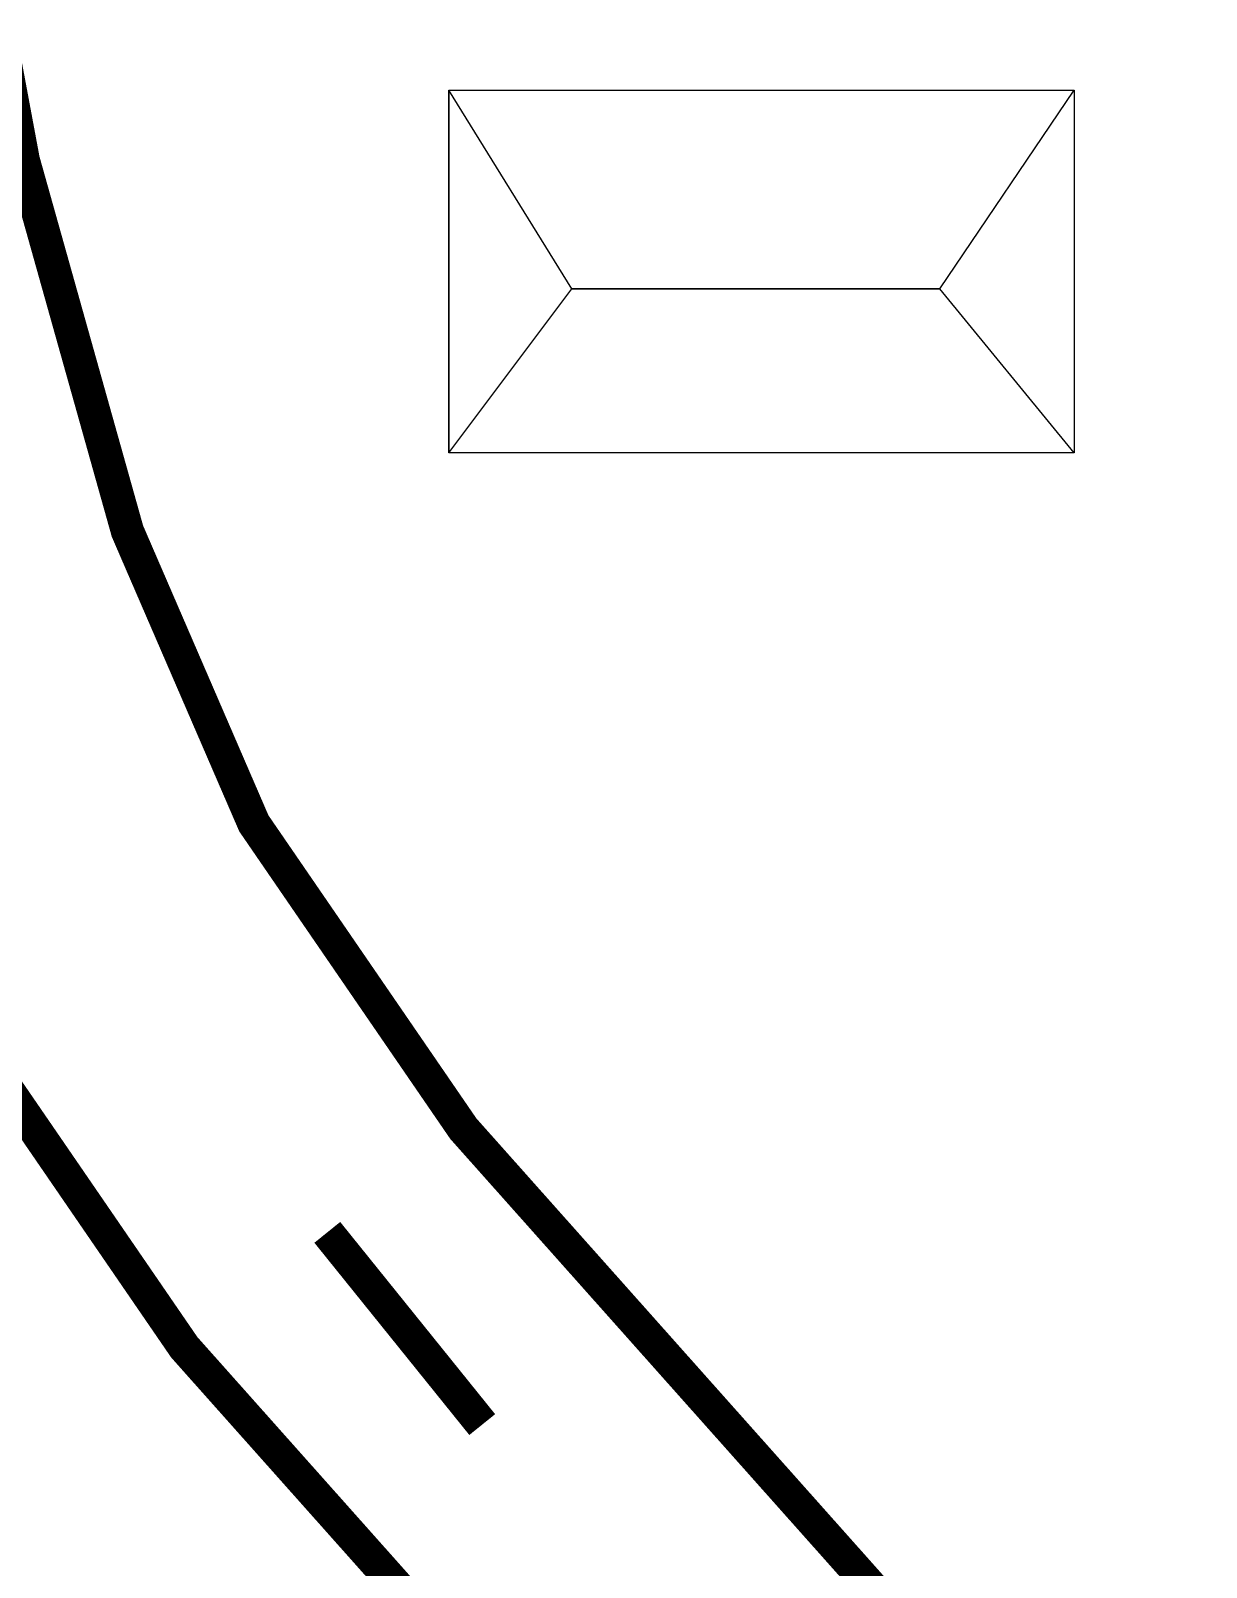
# Model space of a CAD drawing. Header units: inches. Extents: x -340059099 to 1458168, y 1119167 to 1294232938.
# Drawn here: x 455363 to 455895, y 2621331 to 2622026 of the extents above; entities that cross this region are included whole.
import ezdxf

# ---------------------------------------------------------------- set-up
doc = ezdxf.new("R2010")
doc.units = ezdxf.units.IN
doc.header["$MEASUREMENT"] = 0
doc.layers.add('Text', color=7, linetype='Continuous')

msp = doc.modelspace()

# ---------------------------------------------------------------- linework, layer by layer
at = {"layer": 'Text', "const_width": 15}
for points in [[(454966.35, 2626466.81), (455132.56, 2625659.69), (455257.53, 2625052.83), (455399.15, 2624488.64), (455431.66, 2624256.35), (455410.92, 2624033.02), (455390.18, 2623784.72), (455329.63, 2623353.14), (455289.83, 2622961.13), (455256.75, 2622711.18), (455288.15, 2622352.62), (455359.9, 2621967.69), (455407, 2621799.95), (455464.18, 2621667.79), (455558.92, 2621529.74), (455893.05, 2621154.46), (456208.12, 2620774)], [(454821.28, 2626452.91), (454975.85, 2625627.42), (455101.51, 2625017.2), (455241.88, 2624457.98), (455270.63, 2624252.61), (455251.54, 2624047.08), (455231.11, 2623802.51), (455170.76, 2623372.34), (455130.89, 2622979.71), (455095.83, 2622714.74), (455129.43, 2622330.93), (455203.93, 2621931.33), (455255.87, 2621746.32), (455323.49, 2621590.03), (455432.71, 2621430.88), (455771.65, 2621050.2), (456087.53, 2620668.76)], [(455497.39, 2621482.86), (455567.46, 2621395.93)]]:
    msp.add_lwpolyline(points, dxfattribs=at)
at = {"layer": 'Text'}
msp.add_lwpolyline([(455552.36, 2621999.33), (455835.22, 2621999.33), (455835.22, 2621835.42), (455552.36, 2621835.42)], close=True, dxfattribs=at)
msp.add_lwpolyline([(455774.35, 2621909.5), (455835.22, 2621999.33), (455835.22, 2621835.42), (455774.35, 2621909.5), (455608, 2621909.5), (455552.36, 2621999.33), (455552.36, 2621835.42), (455608, 2621909.5)], dxfattribs=at)
at = {"layer": 'Text', "color": 6}
msp.add_lwpolyline([(455608, 2621909.5), (455774.35, 2621909.5)], dxfattribs=at)
at = {"layer": 'Text', "color": 1}
msp.add_circle((469844, 2616428.5), 81808.03, dxfattribs=at)

doc.saveas('drawing.dxf')
